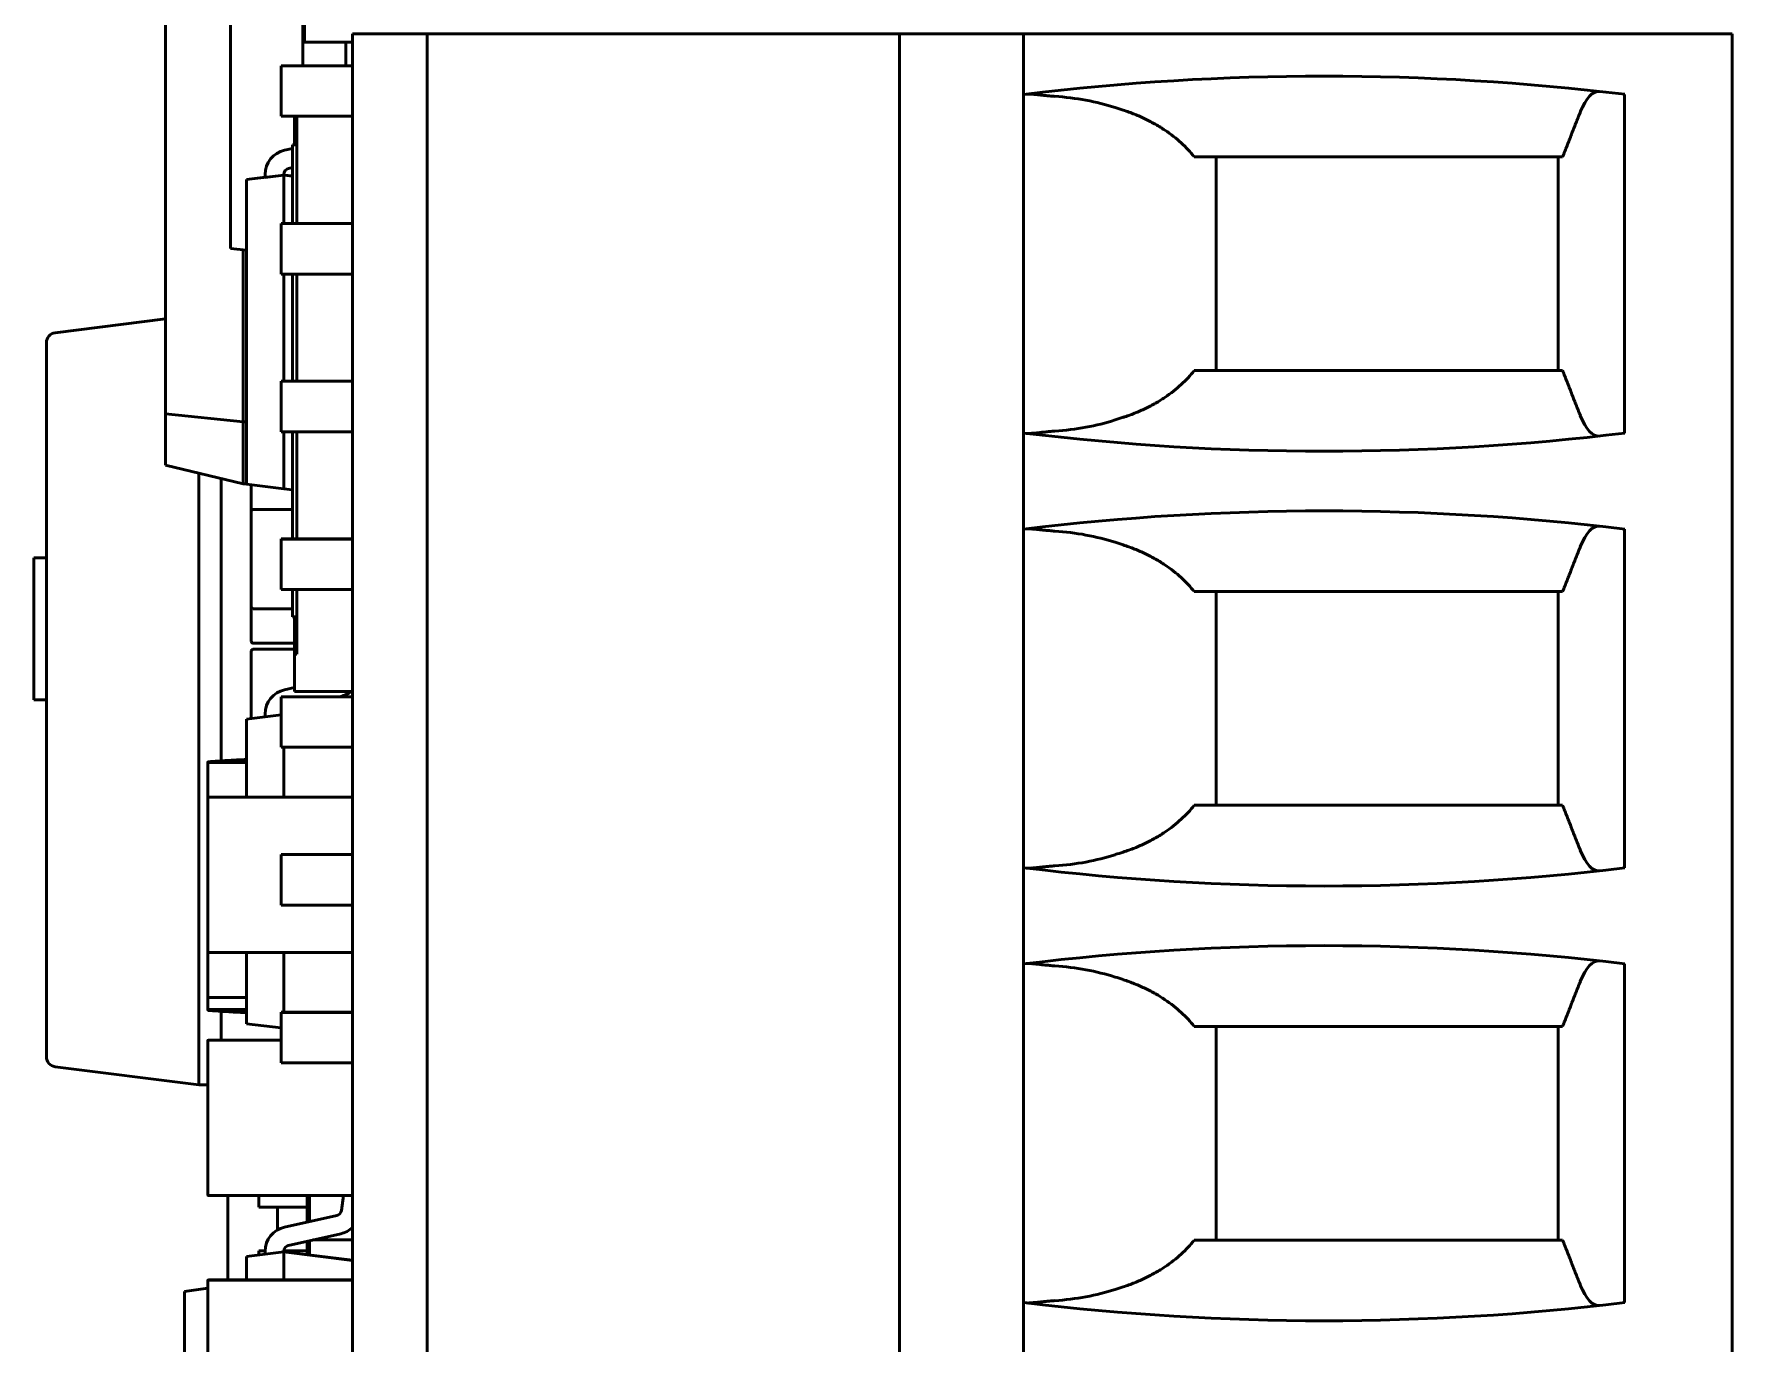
# Model space of a CAD drawing. Header units: millimetres. Extents: x 3137 to 5094, y 789 to 1822.
# Drawn here: x 3503.88 to 3517.54, y 1574.18 to 1584.72 of the extents above; entities that cross this region are included whole.
import ezdxf

# ---------------------------------------------------------------- set-up
doc = ezdxf.new("R2010")
doc.units = ezdxf.units.MM
doc.header["$LTSCALE"] = 1.8
doc.layers.add('외형선(ISO)', color=7, linetype='Continuous', lineweight=50)

msp = doc.modelspace()

# ---------------------------------------------------------------- linework, layer by layer
at = {"layer": '외형선(ISO)'}
for p, q in [((3504.938, 1586.721), (3504.938, 1581.661)), ((3505.459, 1582.994), (3505.459, 1585.865)), ((3506.043, 1585.328), (3506.043, 1584.655)), ((3506.056, 1585.328), (3506.056, 1584.655)), ((3506.056, 1584.655), (3506.043, 1584.655)), ((3506.043, 1584.465), (3506.043, 1584.655)), ((3506.193, 1584.655), (3506.056, 1584.655)), ((3506.442, 1584.655), (3506.389, 1584.655)), ((3506.389, 1584.465), (3506.389, 1584.655)), ((3506.442, 1584.721), (3506.742, 1584.721)), ((3506.442, 1570.521), (3506.442, 1584.721)), ((3506.742, 1584.721), (3507.042, 1584.721)), ((3507.042, 1570.521), (3507.042, 1584.721)), ((3507.042, 1584.721), (3510.842, 1584.721)), ((3510.842, 1570.521), (3510.842, 1584.721)), ((3510.842, 1584.721), (3511.342, 1584.721)), ((3511.342, 1584.721), (3511.542, 1584.721)), ((3511.542, 1584.721), (3511.842, 1584.721)), ((3511.842, 1584.721), (3517.542, 1584.721)), ((3511.842, 1584.721), (3511.842, 1570.521)), ((3517.542, 1584.721), (3517.542, 1570.521)), ((3506.442, 1584.465), (3505.868, 1584.465)), ((3505.868, 1584.464), (3505.868, 1584.465)), ((3505.868, 1584.464), (3506.442, 1584.464)), ((3505.868, 1584.464), (3505.868, 1584.058)), ((3505.868, 1584.464), (3506.442, 1584.464)), ((3506.442, 1584.464), (3505.868, 1584.464)), ((3505.868, 1584.464), (3505.868, 1584.464)), ((3505.868, 1584.464), (3505.868, 1584.464)), ((3516.677, 1584.234), (3516.677, 1581.507)), ((3506.442, 1584.058), (3505.868, 1584.058)), ((3505.974, 1584.058), (3505.974, 1583.828)), ((3505.994, 1583.828), (3505.994, 1584.058)), ((3505.896, 1583.785), (3505.959, 1583.799)), ((3505.896, 1583.784), (3505.959, 1583.799)), ((3505.896, 1583.785), (3505.959, 1583.799)), ((3505.896, 1583.785), (3505.959, 1583.799)), ((3505.896, 1583.784), (3505.959, 1583.798)), ((3505.896, 1583.784), (3505.959, 1583.798)), ((3505.896, 1583.784), (3505.959, 1583.798)), ((3505.896, 1583.784), (3505.959, 1583.798)), ((3505.959, 1583.828), (3505.974, 1583.828)), ((3505.994, 1583.828), (3505.959, 1583.828)), ((3505.959, 1583.828), (3505.959, 1583.195)), ((3505.959, 1583.828), (3505.959, 1583.828)), ((3505.974, 1583.828), (3505.994, 1583.828)), ((3505.994, 1583.195), (3505.994, 1583.828)), ((3505.928, 1583.638), (3505.959, 1583.645)), ((3513.392, 1582.011), (3513.392, 1583.731)), ((3516.142, 1582.011), (3516.142, 1583.731)), ((3505.589, 1583.548), (3505.889, 1583.585)), ((3505.589, 1583.549), (3505.739, 1583.567)), ((3505.589, 1583.548), (3505.589, 1583.549)), ((3505.589, 1581.095), (3505.589, 1583.548)), ((3505.739, 1583.589), (3505.739, 1583.589)), ((3505.739, 1583.566), (3505.739, 1583.589)), ((3505.739, 1583.589), (3505.739, 1583.589)), ((3505.739, 1583.589), (3505.739, 1583.589)), ((3505.739, 1583.589), (3505.739, 1583.589)), ((3505.739, 1583.589), (3505.739, 1583.589)), ((3505.739, 1583.589), (3505.739, 1583.589)), ((3505.739, 1583.589), (3505.739, 1583.589)), ((3505.739, 1583.566), (3505.889, 1583.585)), ((3505.889, 1583.585), (3505.889, 1583.589)), ((3505.889, 1583.585), (3505.889, 1583.585)), ((3505.959, 1583.577), (3505.889, 1583.585)), ((3505.959, 1583.576), (3505.889, 1583.585)), ((3505.889, 1583.585), (3505.889, 1583.195)), ((3506.442, 1583.195), (3505.868, 1583.195)), ((3505.868, 1583.194), (3505.868, 1583.195)), ((3505.868, 1583.194), (3506.442, 1583.194)), ((3505.868, 1583.194), (3505.868, 1582.788)), ((3505.868, 1583.194), (3506.442, 1583.194)), ((3506.442, 1583.194), (3505.868, 1583.194)), ((3505.868, 1583.194), (3505.868, 1583.194)), ((3505.868, 1583.194), (3505.868, 1583.194)), ((3505.459, 1582.994), (3505.589, 1582.98)), ((3505.563, 1582.983), (3505.563, 1581.598)), ((3506.442, 1582.788), (3505.868, 1582.788)), ((3505.889, 1582.788), (3505.889, 1581.925)), ((3505.959, 1582.788), (3505.959, 1581.925)), ((3505.994, 1581.925), (3505.994, 1582.788)), ((3504.049, 1582.315), (3504.938, 1582.427)), ((3504.049, 1582.314), (3504.938, 1582.426)), ((3503.979, 1576.486), (3503.979, 1582.235)), ((3503.979, 1582.235), (3503.979, 1582.235)), ((3506.442, 1581.925), (3505.868, 1581.925)), ((3505.868, 1581.924), (3505.868, 1581.925)), ((3505.868, 1581.924), (3506.442, 1581.924)), ((3505.868, 1581.924), (3505.868, 1581.518)), ((3505.868, 1581.924), (3506.442, 1581.924)), ((3506.442, 1581.924), (3505.868, 1581.924)), ((3505.868, 1581.924), (3505.868, 1581.924)), ((3505.868, 1581.924), (3505.868, 1581.924)), ((3505.563, 1581.598), (3504.938, 1581.661)), ((3504.938, 1581.661), (3504.938, 1581.249)), ((3505.563, 1581.598), (3505.563, 1581.099)), ((3505.589, 1581.598), (3505.563, 1581.598)), ((3506.442, 1581.518), (3505.868, 1581.518)), ((3505.889, 1581.518), (3505.889, 1581.058)), ((3505.959, 1581.518), (3505.959, 1580.655)), ((3505.994, 1580.655), (3505.994, 1581.518)), ((3505.563, 1581.099), (3504.938, 1581.249)), ((3505.205, 1581.185), (3505.205, 1576.26)), ((3505.385, 1578.869), (3505.385, 1581.141)), ((3505.563, 1581.099), (3505.589, 1581.099)), ((3505.889, 1581.058), (3505.589, 1581.095)), ((3505.627, 1580.877), (3505.627, 1581.091)), ((3505.889, 1581.058), (3505.959, 1581.05)), ((3505.627, 1580.877), (3505.627, 1580.877)), ((3505.627, 1580.109), (3505.627, 1580.877)), ((3505.959, 1580.893), (3505.643, 1580.893)), ((3505.643, 1580.893), (3505.959, 1580.893)), ((3505.643, 1580.893), (3505.643, 1580.893)), ((3505.959, 1580.893), (3505.643, 1580.893)), ((3505.643, 1580.893), (3505.643, 1580.893)), ((3506.442, 1580.655), (3505.868, 1580.655)), ((3505.868, 1580.654), (3505.868, 1580.655)), ((3505.868, 1580.654), (3506.442, 1580.654)), ((3505.868, 1580.654), (3505.868, 1580.248)), ((3505.868, 1580.654), (3506.442, 1580.654)), ((3506.442, 1580.654), (3505.868, 1580.654)), ((3505.868, 1580.654), (3505.868, 1580.654)), ((3505.868, 1580.654), (3505.868, 1580.654)), ((3516.677, 1580.734), (3516.677, 1578.007)), ((3503.979, 1580.504), (3503.879, 1580.504)), ((3503.879, 1580.503), (3503.879, 1580.504)), ((3503.979, 1580.503), (3503.879, 1580.503)), ((3503.879, 1580.503), (3503.879, 1580.503)), ((3503.979, 1580.503), (3503.879, 1580.503)), ((3503.879, 1579.36), (3503.879, 1580.503)), ((3503.979, 1580.503), (3503.879, 1580.503)), ((3503.879, 1580.503), (3503.879, 1580.503)), ((3506.442, 1580.248), (3505.868, 1580.248)), ((3505.959, 1580.248), (3505.959, 1580.028)), ((3505.994, 1580.028), (3505.994, 1580.248)), ((3513.392, 1578.511), (3513.392, 1580.231)), ((3516.142, 1578.511), (3516.142, 1580.231)), ((3505.627, 1579.832), (3505.627, 1580.109)), ((3505.643, 1580.093), (3505.959, 1580.093)), ((3505.959, 1580.028), (3505.994, 1580.028)), ((3505.974, 1579.728), (3505.974, 1580.028)), ((3505.994, 1579.728), (3505.994, 1580.028)), ((3505.974, 1579.816), (3505.643, 1579.816)), ((3505.627, 1579.751), (3505.627, 1579.751)), ((3505.627, 1579.21), (3505.627, 1579.751)), ((3505.974, 1579.767), (3505.643, 1579.767)), ((3505.643, 1579.767), (3505.974, 1579.767)), ((3505.643, 1579.767), (3505.643, 1579.767)), ((3505.974, 1579.767), (3505.643, 1579.767)), ((3505.643, 1579.767), (3505.643, 1579.767)), ((3505.974, 1579.728), (3505.994, 1579.728)), ((3505.974, 1579.728), (3505.974, 1579.428)), ((3505.974, 1579.728), (3505.994, 1579.728)), ((3505.974, 1579.728), (3505.974, 1579.728)), ((3505.896, 1579.441), (3505.974, 1579.459)), ((3505.896, 1579.441), (3505.974, 1579.459)), ((3505.896, 1579.441), (3505.974, 1579.459)), ((3505.896, 1579.441), (3505.974, 1579.458)), ((3505.896, 1579.441), (3505.974, 1579.458)), ((3505.896, 1579.441), (3505.974, 1579.458)), ((3505.896, 1579.441), (3505.974, 1579.458)), ((3505.896, 1579.441), (3505.974, 1579.458)), ((3505.974, 1579.428), (3506.442, 1579.428)), ((3503.979, 1579.36), (3503.879, 1579.36)), ((3506.442, 1579.385), (3505.868, 1579.385)), ((3505.868, 1579.384), (3505.868, 1579.385)), ((3505.868, 1579.384), (3506.442, 1579.384)), ((3505.868, 1579.384), (3505.868, 1578.978)), ((3505.868, 1579.384), (3506.442, 1579.384)), ((3506.442, 1579.384), (3505.868, 1579.384)), ((3505.868, 1579.384), (3505.868, 1579.384)), ((3505.868, 1579.384), (3505.868, 1579.384)), ((3506.333, 1579.385), (3506.347, 1579.388)), ((3505.589, 1579.204), (3505.868, 1579.239)), ((3505.589, 1579.205), (3505.739, 1579.224)), ((3505.589, 1579.204), (3505.589, 1579.205)), ((3505.589, 1578.576), (3505.589, 1579.204)), ((3505.739, 1579.246), (3505.739, 1579.246)), ((3505.739, 1579.223), (3505.739, 1579.246)), ((3505.739, 1579.246), (3505.739, 1579.246)), ((3505.739, 1579.246), (3505.739, 1579.246)), ((3505.739, 1579.246), (3505.739, 1579.246)), ((3505.739, 1579.246), (3505.739, 1579.246)), ((3505.739, 1579.246), (3505.739, 1579.246)), ((3505.739, 1579.246), (3505.739, 1579.246)), ((3505.739, 1579.223), (3505.868, 1579.239)), ((3505.277, 1578.856), (3505.277, 1578.856)), ((3505.277, 1578.856), (3505.277, 1578.571)), ((3505.282, 1578.856), (3505.589, 1578.856)), ((3506.442, 1578.978), (3505.868, 1578.978)), ((3505.889, 1578.978), (3505.889, 1578.576)), ((3505.277, 1578.571), (3505.277, 1577.331)), ((3506.442, 1578.576), (3505.282, 1578.576)), ((3505.282, 1578.576), (3505.282, 1578.576)), ((3505.282, 1578.576), (3506.442, 1578.576)), ((3506.442, 1578.115), (3505.868, 1578.115)), ((3505.868, 1578.114), (3505.868, 1578.115)), ((3505.868, 1578.114), (3505.868, 1577.708)), ((3505.868, 1578.114), (3505.868, 1578.114)), ((3505.868, 1578.114), (3506.442, 1578.114)), ((3505.868, 1578.114), (3506.442, 1578.114)), ((3506.442, 1578.114), (3505.868, 1578.114)), ((3505.868, 1578.114), (3505.868, 1578.114)), ((3506.442, 1577.708), (3505.868, 1577.708)), ((3505.277, 1577.331), (3505.277, 1576.968)), ((3505.282, 1577.326), (3506.442, 1577.326)), ((3505.589, 1576.752), (3505.589, 1577.326)), ((3505.889, 1577.326), (3505.889, 1576.845)), ((3516.677, 1577.234), (3516.677, 1574.507)), ((3505.277, 1576.968), (3505.277, 1576.866)), ((3505.589, 1576.963), (3505.282, 1576.963)), ((3505.589, 1576.866), (3505.282, 1576.866)), ((3505.385, 1576.62), (3505.385, 1576.853)), ((3506.442, 1576.845), (3505.868, 1576.845)), ((3505.868, 1576.844), (3505.868, 1576.845)), ((3505.868, 1576.844), (3505.868, 1576.844)), ((3505.868, 1576.844), (3505.868, 1576.844)), ((3505.868, 1576.844), (3505.868, 1576.438)), ((3505.868, 1576.844), (3506.442, 1576.844)), ((3506.442, 1576.844), (3505.868, 1576.844)), ((3505.868, 1576.844), (3506.442, 1576.844)), ((3505.868, 1576.718), (3505.589, 1576.752)), ((3513.392, 1575.011), (3513.392, 1576.731)), ((3516.142, 1575.011), (3516.142, 1576.731)), ((3505.277, 1576.615), (3505.277, 1575.375)), ((3505.868, 1576.62), (3505.282, 1576.62)), ((3505.282, 1576.62), (3505.282, 1576.62)), ((3505.282, 1576.62), (3505.868, 1576.62)), ((3505.205, 1576.26), (3504.049, 1576.406)), ((3506.442, 1576.438), (3505.868, 1576.438)), ((3505.205, 1576.26), (3505.277, 1576.26)), ((3505.282, 1575.37), (3506.442, 1575.37)), ((3505.439, 1574.69), (3505.439, 1575.37)), ((3505.689, 1575.275), (3505.689, 1575.37)), ((3506.077, 1575.37), (3506.077, 1575.156)), ((3506.096, 1575.16), (3506.096, 1575.37)), ((3506.353, 1575.25), (3506.37, 1575.37)), ((3505.839, 1575.275), (3505.839, 1575.093)), ((3505.896, 1575.115), (3506.315, 1575.208)), ((3505.896, 1575.115), (3506.315, 1575.208)), ((3505.896, 1575.115), (3506.315, 1575.208)), ((3505.896, 1575.115), (3506.315, 1575.208)), ((3505.896, 1575.115), (3506.315, 1575.208)), ((3505.896, 1575.115), (3506.315, 1575.208)), ((3505.896, 1575.115), (3506.315, 1575.208)), ((3505.896, 1575.115), (3506.315, 1575.208)), ((3506.077, 1575.275), (3505.93, 1575.275)), ((3505.928, 1574.968), (3506.347, 1575.062)), ((3505.589, 1574.878), (3505.889, 1574.915)), ((3505.589, 1574.879), (3505.739, 1574.897)), ((3505.689, 1574.925), (3505.739, 1574.925)), ((3505.689, 1574.891), (3505.689, 1574.925)), ((3505.739, 1574.92), (3505.739, 1574.92)), ((3505.739, 1574.897), (3505.739, 1574.92)), ((3505.739, 1574.92), (3505.739, 1574.92)), ((3505.739, 1574.92), (3505.739, 1574.92)), ((3505.739, 1574.92), (3505.739, 1574.92)), ((3505.739, 1574.92), (3505.739, 1574.92)), ((3505.739, 1574.92), (3505.739, 1574.92)), ((3505.739, 1574.92), (3505.739, 1574.92)), ((3505.739, 1574.897), (3505.889, 1574.915)), ((3505.889, 1574.915), (3505.889, 1574.92)), ((3506.442, 1574.848), (3505.889, 1574.916)), ((3505.889, 1574.915), (3505.889, 1574.915)), ((3506.442, 1574.847), (3505.889, 1574.915)), ((3505.889, 1574.915), (3505.889, 1574.69)), ((3506.077, 1574.925), (3505.93, 1574.925)), ((3505.935, 1574.925), (3506.077, 1574.925)), ((3506.077, 1574.893), (3506.077, 1575.001)), ((3506.096, 1574.89), (3506.096, 1575.006)), ((3506.442, 1575.012), (3506.123, 1575.012)), ((3505.589, 1574.878), (3505.589, 1574.879)), ((3505.589, 1574.69), (3505.589, 1574.878)), ((3505.277, 1574.624), (3505.089, 1574.597)), ((3505.089, 1574.597), (3505.277, 1574.623)), ((3505.277, 1574.684), (3505.277, 1573.444)), ((3505.282, 1574.689), (3505.282, 1574.69)), ((3505.282, 1574.69), (3506.442, 1574.69)), ((3506.442, 1574.689), (3505.282, 1574.689)), ((3505.089, 1573.158), (3505.089, 1574.597)), ((3505.089, 1574.597), (3505.089, 1574.597))]:
    msp.add_line(p, q, dxfattribs=at)
for centre, radius, start, end in [((3514.262, 1564.381), 20, 83.062, 96.9498), ((3505.939, 1583.589), 0.2, 102.5361, 180), ((3505.939, 1583.589), 0.2, 102.5361, 180), ((3505.939, 1583.589), 0.2, 102.5361, 180), ((3505.939, 1583.589), 0.2, 102.5361, 180), ((3505.939, 1583.589), 0.2, 102.5361, 180), ((3505.939, 1583.589), 0.2, 102.5361, 180), ((3505.939, 1583.589), 0.2, 102.5361, 180), ((3505.939, 1583.589), 0.2, 102.5361, 180), ((3505.939, 1583.589), 0.05, 102.5361, 180), ((3514.262, 1601.361), 20, 263.0502, 276.938), ((3505.643, 1580.877), 0.016, 90, 180), ((3505.643, 1580.877), 0.016, 90, 180), ((3514.262, 1560.881), 20, 83.062, 96.9498), ((3505.643, 1580.109), 0.016, 180, 270), ((3505.643, 1579.832), 0.016, 180, 270), ((3505.643, 1579.751), 0.016, 90, 180), ((3505.643, 1579.751), 0.016, 90, 180), ((3505.939, 1579.246), 0.2, 102.5361, 180), ((3505.939, 1579.246), 0.2, 102.5361, 180), ((3505.939, 1579.246), 0.2, 102.5361, 180), ((3505.939, 1579.246), 0.2, 102.5361, 180), ((3505.939, 1579.246), 0.2, 102.5361, 180), ((3505.939, 1579.246), 0.2, 102.5361, 180), ((3505.939, 1579.246), 0.2, 102.5361, 180), ((3505.939, 1579.246), 0.2, 102.5361, 180), ((3506.304, 1579.583), 0.2, 282.5361, 309.1219), ((3514.262, 1597.861), 20, 263.0502, 276.938), ((3514.262, 1557.381), 20, 83.062, 96.9498), ((3505.282, 1577.331), 0.005, 180, 270.0199), ((3505.282, 1575.375), 0.005, 180, 270.0199), ((3506.304, 1575.257), 0.05, 282.5361, 352), ((3506.304, 1575.257), 0.05, 282.5361, 352), ((3506.304, 1575.257), 0.05, 282.5361, 352), ((3506.304, 1575.257), 0.05, 282.5361, 352), ((3506.304, 1575.257), 0.05, 282.5361, 352), ((3506.304, 1575.257), 0.05, 282.5361, 352), ((3506.304, 1575.257), 0.05, 282.5361, 352), ((3506.304, 1575.257), 0.05, 282.5361, 352), ((3505.939, 1574.92), 0.2, 102.5361, 180), ((3505.939, 1574.92), 0.2, 102.5361, 180), ((3505.939, 1574.92), 0.2, 102.5361, 180), ((3505.939, 1574.92), 0.2, 102.5361, 180), ((3505.939, 1574.92), 0.2, 102.5361, 180), ((3505.939, 1574.92), 0.2, 102.5361, 180), ((3505.939, 1574.92), 0.2, 102.5361, 180), ((3505.939, 1574.92), 0.2, 102.5361, 180), ((3506.304, 1575.257), 0.2, 282.5361, 313.477), ((3505.939, 1574.92), 0.05, 102.5361, 180), ((3514.262, 1594.361), 20, 263.0502, 276.938)]:
    msp.add_arc(centre, radius, start, end, dxfattribs=at)
for centre, major_axis, ratio, start_param, end_param in [((3511.681, 1583.109), (-1.662, -0.285), 0.648616, 4.035739, 4.353534), ((3516.474, 1583.251), (-0.008, 1.007), 0.265469, 6.251531, 6.862917), ((3505.013, 1564.381), (-22.877, 0), 0.914642, 4.372426, 4.375396), ((3504.059, 1582.235), (0, 0.08), 0.99981, 0.125791, 1.570796), ((3504.059, 1582.235), (-0.08, 0), 0.99981, 4.83818, 6.283185), ((3511.681, 1582.632), (-1.662, 0.285), 0.648616, 1.929651, 2.247447), ((3505.013, 1601.361), (-22.877, 0), 0.914642, 1.907789, 1.910759), ((3516.474, 1582.49), (-0.008, -1.007), 0.265469, 5.703454, 6.31484), ((3511.681, 1579.609), (-1.662, -0.285), 0.648616, 4.035739, 4.353534), ((3516.474, 1579.751), (-0.008, 1.007), 0.265469, 6.251531, 6.862917), ((3505.013, 1560.881), (-22.877, 0), 0.914642, 4.372426, 4.375396), ((3511.681, 1579.132), (-1.662, 0.285), 0.648616, 1.929651, 2.247447), ((3505.013, 1597.861), (-22.877, 0), 0.914642, 1.907789, 1.910759), ((3516.474, 1578.99), (-0.008, -1.007), 0.265469, 5.703454, 6.31484), ((3511.681, 1576.109), (-1.662, -0.285), 0.648616, 4.035739, 4.353534), ((3516.474, 1576.251), (-0.008, 1.007), 0.265469, 6.251531, 6.862917), ((3505.013, 1557.381), (-22.877, 0), 0.914642, 4.372426, 4.375396), ((3751.711, 1823.59), (-246.43, -246.73), 0.000136, 0.000157, 0.001646), ((3504.059, 1576.486), (0, 0.08), 0.99981, 1.570796, 3.015802), ((3505.939, 1575.275), (-0.25, 0), 0.00019, 0, 1.53589), ((3505.939, 1574.925), (-0.25, 0), 0.00019, 0, 0.643865), ((3505.939, 1574.925), (0.1, 0), 0.00019, 4.191682, 4.677482), ((3505.939, 1574.925), (-0.25, 0), 0.00019, 1.37045, 1.53589), ((3505.013, 1594.361), (-22.877, 0), 0.914642, 1.907789, 1.910759), ((3516.474, 1575.49), (-0.008, -1.007), 0.265469, 5.703454, 6.31484), ((3511.681, 1575.632), (-1.662, 0.285), 0.648616, 1.929651, 2.247447)]:
    msp.add_ellipse(centre, major_axis=major_axis, ratio=ratio, start_param=start_param, end_param=end_param, dxfattribs=at)
for points in [[(3506.389, 1584.655), (3506.389, 1584.655), (3506.044, 1584.655), (3506.043, 1584.655)], [(3506.193, 1584.655), (3506.204, 1584.655), (3506.343, 1584.655), (3506.442, 1584.655)], [(3505.282, 1576.861), (3505.279, 1576.861), (3505.277, 1576.863), (3505.277, 1576.866)]]:
    msp.add_open_spline(points, degree=3, dxfattribs=at)
for points, knots in [([(3512.092, 1584.218), (3512.078, 1584.219), (3512.064, 1584.22), (3512.051, 1584.222), (3512.045, 1584.222), (3512.039, 1584.223), (3512.032, 1584.223), (3512.026, 1584.224), (3512.02, 1584.224), (3512.014, 1584.225), (3512.002, 1584.226), (3511.991, 1584.227), (3511.98, 1584.229), (3511.969, 1584.23), (3511.958, 1584.231), (3511.948, 1584.232), (3511.939, 1584.233), (3511.929, 1584.234), (3511.921, 1584.235), (3511.916, 1584.235), (3511.912, 1584.235), (3511.908, 1584.236), (3511.904, 1584.236), (3511.901, 1584.236), (3511.897, 1584.236), (3511.89, 1584.237), (3511.883, 1584.237), (3511.877, 1584.237), (3511.871, 1584.237), (3511.866, 1584.237), (3511.862, 1584.236)], [0.125716, 0.125716, 0.125716, 0.125716, 0.1735105, 0.1735105, 0.1735105, 0.1972868, 0.1972868, 0.1972868, 0.2211022, 0.2211022, 0.2211022, 0.2689459, 0.2689459, 0.2689459, 0.3168849, 0.3168849, 0.3168849, 0.3646899, 0.3646899, 0.3646899, 0.3884782, 0.3884782, 0.3884782, 0.4122764, 0.4122764, 0.4122764, 0.46011, 0.46011, 0.46011, 0.5080516, 0.5080516, 0.5080516, 0.5080516]), ([(3512.642, 1584.107), (3512.674, 1584.097), (3512.705, 1584.086), (3512.735, 1584.074), (3512.765, 1584.062), (3512.794, 1584.049), (3512.822, 1584.035), (3512.851, 1584.022), (3512.878, 1584.007), (3512.904, 1583.993), (3512.917, 1583.985), (3512.929, 1583.978), (3512.942, 1583.97), (3512.954, 1583.962), (3512.966, 1583.954), (3512.978, 1583.946), (3513.002, 1583.93), (3513.025, 1583.914), (3513.047, 1583.896), (3513.069, 1583.879), (3513.089, 1583.862), (3513.109, 1583.844), (3513.129, 1583.826), (3513.148, 1583.807), (3513.165, 1583.788), (3513.183, 1583.769), (3513.199, 1583.75), (3513.215, 1583.731)], [0.1451984, 0.1451984, 0.1451984, 0.1451984, 0.2603351, 0.2603351, 0.2603351, 0.3755929, 0.3755929, 0.3755929, 0.4905301, 0.4905301, 0.4905301, 0.5477255, 0.5477255, 0.5477255, 0.6048945, 0.6048945, 0.6048945, 0.7195328, 0.7195328, 0.7195328, 0.8344442, 0.8344442, 0.8344442, 0.9494087, 0.9494087, 0.9494087, 1.0641462, 1.0641462, 1.0641462, 1.0641462]), ([(3516.321, 1584.092), (3516.309, 1584.062), (3516.297, 1584.032), (3516.285, 1584.002), (3516.273, 1583.972), (3516.261, 1583.942), (3516.249, 1583.912), (3516.238, 1583.881), (3516.226, 1583.851), (3516.214, 1583.821), (3516.202, 1583.791), (3516.19, 1583.761), (3516.178, 1583.731)], [27.3487746, 27.3487746, 27.3487746, 27.3487746, 27.5141397, 27.5141397, 27.5141397, 27.6795053, 27.6795053, 27.6795053, 27.8448716, 27.8448716, 27.8448716, 28.0102384, 28.0102384, 28.0102384, 28.0102384]), ([(3513.215, 1582.011), (3513.199, 1581.991), (3513.183, 1581.972), (3513.165, 1581.953), (3513.148, 1581.934), (3513.129, 1581.916), (3513.109, 1581.898), (3513.089, 1581.88), (3513.069, 1581.862), (3513.047, 1581.845), (3513.025, 1581.828), (3513.002, 1581.811), (3512.978, 1581.795), (3512.966, 1581.787), (3512.954, 1581.779), (3512.942, 1581.771), (3512.929, 1581.764), (3512.917, 1581.756), (3512.904, 1581.749), (3512.878, 1581.734), (3512.851, 1581.72), (3512.822, 1581.706), (3512.794, 1581.692), (3512.765, 1581.68), (3512.735, 1581.667), (3512.705, 1581.655), (3512.674, 1581.644), (3512.642, 1581.634)], [0.5896293, 0.5896293, 0.5896293, 0.5896293, 0.7043669, 0.7043669, 0.7043669, 0.8193314, 0.8193314, 0.8193314, 0.9342428, 0.9342428, 0.9342428, 1.048881, 1.048881, 1.048881, 1.1060499, 1.1060499, 1.1060499, 1.1632454, 1.1632454, 1.1632454, 1.2781827, 1.2781827, 1.2781827, 1.3934405, 1.3934405, 1.3934405, 1.5085772, 1.5085772, 1.5085772, 1.5085772]), ([(3516.178, 1582.011), (3516.19, 1581.98), (3516.202, 1581.95), (3516.214, 1581.92), (3516.226, 1581.89), (3516.238, 1581.86), (3516.249, 1581.83), (3516.261, 1581.799), (3516.273, 1581.769), (3516.285, 1581.739), (3516.297, 1581.709), (3516.309, 1581.679), (3516.321, 1581.649)], [11.3358505, 11.3358505, 11.3358505, 11.3358505, 11.5012174, 11.5012174, 11.5012174, 11.6665836, 11.6665836, 11.6665836, 11.8319493, 11.8319493, 11.8319493, 11.9973143, 11.9973143, 11.9973143, 11.9973143]), ([(3511.862, 1581.505), (3511.866, 1581.505), (3511.871, 1581.504), (3511.877, 1581.504), (3511.883, 1581.504), (3511.89, 1581.504), (3511.897, 1581.505), (3511.901, 1581.505), (3511.904, 1581.505), (3511.908, 1581.506), (3511.912, 1581.506), (3511.916, 1581.506), (3511.921, 1581.507), (3511.929, 1581.507), (3511.939, 1581.508), (3511.948, 1581.509), (3511.958, 1581.51), (3511.969, 1581.511), (3511.98, 1581.513), (3511.991, 1581.514), (3512.002, 1581.515), (3512.014, 1581.516), (3512.02, 1581.517), (3512.026, 1581.517), (3512.032, 1581.518), (3512.039, 1581.519), (3512.045, 1581.519), (3512.051, 1581.52), (3512.064, 1581.521), (3512.078, 1581.522), (3512.092, 1581.523)], [0.0672172, 0.0672172, 0.0672172, 0.0672172, 0.1151588, 0.1151588, 0.1151588, 0.1629924, 0.1629924, 0.1629924, 0.1867906, 0.1867906, 0.1867906, 0.2105789, 0.2105789, 0.2105789, 0.2583839, 0.2583839, 0.2583839, 0.3063229, 0.3063229, 0.3063229, 0.3541665, 0.3541665, 0.3541665, 0.377982, 0.377982, 0.377982, 0.4017583, 0.4017583, 0.4017583, 0.4495528, 0.4495528, 0.4495528, 0.4495528]), ([(3512.092, 1580.718), (3512.078, 1580.719), (3512.064, 1580.72), (3512.051, 1580.722), (3512.045, 1580.722), (3512.039, 1580.723), (3512.032, 1580.723), (3512.026, 1580.724), (3512.02, 1580.724), (3512.014, 1580.725), (3512.002, 1580.726), (3511.991, 1580.727), (3511.98, 1580.729), (3511.969, 1580.73), (3511.958, 1580.731), (3511.948, 1580.732), (3511.939, 1580.733), (3511.929, 1580.734), (3511.921, 1580.735), (3511.916, 1580.735), (3511.912, 1580.735), (3511.908, 1580.736), (3511.904, 1580.736), (3511.901, 1580.736), (3511.897, 1580.736), (3511.89, 1580.737), (3511.883, 1580.737), (3511.877, 1580.737), (3511.871, 1580.737), (3511.866, 1580.737), (3511.862, 1580.736)], [0.125716, 0.125716, 0.125716, 0.125716, 0.1735105, 0.1735105, 0.1735105, 0.1972868, 0.1972868, 0.1972868, 0.2211022, 0.2211022, 0.2211022, 0.2689459, 0.2689459, 0.2689459, 0.3168849, 0.3168849, 0.3168849, 0.3646899, 0.3646899, 0.3646899, 0.3884782, 0.3884782, 0.3884782, 0.4122764, 0.4122764, 0.4122764, 0.46011, 0.46011, 0.46011, 0.5080516, 0.5080516, 0.5080516, 0.5080516]), ([(3512.642, 1580.607), (3512.674, 1580.597), (3512.705, 1580.586), (3512.735, 1580.574), (3512.765, 1580.562), (3512.794, 1580.549), (3512.822, 1580.535), (3512.851, 1580.522), (3512.878, 1580.507), (3512.904, 1580.493), (3512.917, 1580.485), (3512.929, 1580.478), (3512.942, 1580.47), (3512.954, 1580.462), (3512.966, 1580.454), (3512.978, 1580.446), (3513.002, 1580.43), (3513.025, 1580.414), (3513.047, 1580.396), (3513.069, 1580.379), (3513.089, 1580.362), (3513.109, 1580.344), (3513.129, 1580.326), (3513.148, 1580.307), (3513.165, 1580.288), (3513.183, 1580.269), (3513.199, 1580.25), (3513.215, 1580.231)], [0.1451984, 0.1451984, 0.1451984, 0.1451984, 0.2603351, 0.2603351, 0.2603351, 0.3755929, 0.3755929, 0.3755929, 0.4905301, 0.4905301, 0.4905301, 0.5477255, 0.5477255, 0.5477255, 0.6048945, 0.6048945, 0.6048945, 0.7195328, 0.7195328, 0.7195328, 0.8344442, 0.8344442, 0.8344442, 0.9494087, 0.9494087, 0.9494087, 1.0641462, 1.0641462, 1.0641462, 1.0641462]), ([(3516.321, 1580.592), (3516.309, 1580.562), (3516.297, 1580.532), (3516.285, 1580.502), (3516.273, 1580.472), (3516.261, 1580.442), (3516.249, 1580.412), (3516.238, 1580.381), (3516.226, 1580.351), (3516.214, 1580.321), (3516.202, 1580.291), (3516.19, 1580.261), (3516.178, 1580.231)], [27.3487746, 27.3487746, 27.3487746, 27.3487746, 27.5141397, 27.5141397, 27.5141397, 27.6795053, 27.6795053, 27.6795053, 27.8448716, 27.8448716, 27.8448716, 28.0102384, 28.0102384, 28.0102384, 28.0102384]), ([(3505.282, 1578.861), (3505.28, 1578.861), (3505.279, 1578.86), (3505.278, 1578.859), (3505.278, 1578.859), (3505.277, 1578.858), (3505.277, 1578.858), (3505.277, 1578.857), (3505.277, 1578.857), (3505.277, 1578.857), (3505.277, 1578.857), (3505.277, 1578.856), (3505.277, 1578.856), (3505.277, 1578.856), (3505.277, 1578.856), (3505.277, 1578.856), (3505.277, 1578.856), (3505.277, 1578.856), (3505.277, 1578.856), (3505.277, 1578.856), (3505.277, 1578.856), (3505.277, 1578.856)], [0.0000203812, 0.0000203812, 0.0000203812, 0.0000203812, 0.0004738719, 0.0004738719, 0.0004738719, 0.0007108064, 0.0007108064, 0.0007108064, 0.0008292737, 0.0008292737, 0.0008292737, 0.0008885073, 0.0008885073, 0.0008885073, 0.0009181242, 0.0009181242, 0.0009181242, 0.0009329326, 0.0009329326, 0.0009329326, 0.000947741, 0.000947741, 0.000947741, 0.000947741]), ([(3505.281, 1578.861), (3505.282, 1578.861), (3505.283, 1578.861), (3505.286, 1578.861), (3505.287, 1578.862), (3505.292, 1578.862), (3505.293, 1578.862), (3505.297, 1578.862), (3505.298, 1578.862), (3505.305, 1578.863), (3505.31, 1578.863), (3505.32, 1578.864), (3505.325, 1578.864), (3505.341, 1578.866), (3505.353, 1578.866), (3505.398, 1578.87), (3505.431, 1578.872), (3505.506, 1578.876), (3505.548, 1578.878), (3505.589, 1578.879)], [0, 0, 0, 0, 0.00393449, 0.00393449, 0.00690129, 0.00690129, 0.00770086, 0.00770086, 0.00849379, 0.00849379, 0.01010357, 0.01010357, 0.01168245, 0.01168245, 0.01507668, 0.01507668, 0.02524566, 0.02524566, 0.03762738, 0.03762738, 0.03762738, 0.03762738]), ([(3505.282, 1578.576), (3505.28, 1578.576), (3505.279, 1578.575), (3505.278, 1578.574), (3505.278, 1578.573), (3505.277, 1578.573), (3505.277, 1578.572), (3505.277, 1578.572), (3505.277, 1578.572), (3505.277, 1578.572), (3505.277, 1578.571), (3505.277, 1578.571), (3505.277, 1578.571), (3505.277, 1578.571), (3505.277, 1578.571), (3505.277, 1578.571), (3505.277, 1578.571), (3505.277, 1578.571), (3505.277, 1578.571), (3505.277, 1578.571), (3505.277, 1578.571), (3505.277, 1578.571)], [0.0000000028, 0.0000000028, 0.0000000028, 0.0000000028, 0.0004738719, 0.0004738719, 0.0004738719, 0.0007108064, 0.0007108064, 0.0007108064, 0.0008292737, 0.0008292737, 0.0008292737, 0.0008885073, 0.0008885073, 0.0008885073, 0.0009181242, 0.0009181242, 0.0009181242, 0.0009329326, 0.0009329326, 0.0009329326, 0.000947741, 0.000947741, 0.000947741, 0.000947741]), ([(3513.215, 1578.511), (3513.199, 1578.491), (3513.183, 1578.472), (3513.165, 1578.453), (3513.148, 1578.434), (3513.129, 1578.416), (3513.109, 1578.398), (3513.089, 1578.38), (3513.069, 1578.362), (3513.047, 1578.345), (3513.025, 1578.328), (3513.002, 1578.311), (3512.978, 1578.295), (3512.966, 1578.287), (3512.954, 1578.279), (3512.942, 1578.271), (3512.929, 1578.264), (3512.917, 1578.256), (3512.904, 1578.249), (3512.878, 1578.234), (3512.851, 1578.22), (3512.822, 1578.206), (3512.794, 1578.192), (3512.765, 1578.18), (3512.735, 1578.167), (3512.705, 1578.155), (3512.674, 1578.144), (3512.642, 1578.134)], [0.5896293, 0.5896293, 0.5896293, 0.5896293, 0.7043669, 0.7043669, 0.7043669, 0.8193314, 0.8193314, 0.8193314, 0.9342428, 0.9342428, 0.9342428, 1.048881, 1.048881, 1.048881, 1.1060499, 1.1060499, 1.1060499, 1.1632454, 1.1632454, 1.1632454, 1.2781827, 1.2781827, 1.2781827, 1.3934405, 1.3934405, 1.3934405, 1.5085772, 1.5085772, 1.5085772, 1.5085772]), ([(3516.178, 1578.511), (3516.19, 1578.48), (3516.202, 1578.45), (3516.214, 1578.42), (3516.226, 1578.39), (3516.238, 1578.36), (3516.249, 1578.33), (3516.261, 1578.299), (3516.273, 1578.269), (3516.285, 1578.239), (3516.297, 1578.209), (3516.309, 1578.179), (3516.321, 1578.149)], [11.3358505, 11.3358505, 11.3358505, 11.3358505, 11.5012174, 11.5012174, 11.5012174, 11.6665836, 11.6665836, 11.6665836, 11.8319493, 11.8319493, 11.8319493, 11.9973143, 11.9973143, 11.9973143, 11.9973143]), ([(3511.862, 1578.005), (3511.866, 1578.005), (3511.871, 1578.004), (3511.877, 1578.004), (3511.883, 1578.004), (3511.89, 1578.004), (3511.897, 1578.005), (3511.901, 1578.005), (3511.904, 1578.005), (3511.908, 1578.006), (3511.912, 1578.006), (3511.916, 1578.006), (3511.921, 1578.007), (3511.929, 1578.007), (3511.939, 1578.008), (3511.948, 1578.009), (3511.958, 1578.01), (3511.969, 1578.011), (3511.98, 1578.013), (3511.991, 1578.014), (3512.002, 1578.015), (3512.014, 1578.016), (3512.02, 1578.017), (3512.026, 1578.017), (3512.032, 1578.018), (3512.039, 1578.019), (3512.045, 1578.019), (3512.051, 1578.02), (3512.064, 1578.021), (3512.078, 1578.022), (3512.092, 1578.023)], [0.0672172, 0.0672172, 0.0672172, 0.0672172, 0.1151588, 0.1151588, 0.1151588, 0.1629924, 0.1629924, 0.1629924, 0.1867906, 0.1867906, 0.1867906, 0.2105789, 0.2105789, 0.2105789, 0.2583839, 0.2583839, 0.2583839, 0.3063229, 0.3063229, 0.3063229, 0.3541665, 0.3541665, 0.3541665, 0.377982, 0.377982, 0.377982, 0.4017583, 0.4017583, 0.4017583, 0.4495528, 0.4495528, 0.4495528, 0.4495528]), ([(3512.092, 1577.218), (3512.078, 1577.219), (3512.064, 1577.22), (3512.051, 1577.222), (3512.045, 1577.222), (3512.039, 1577.223), (3512.032, 1577.223), (3512.026, 1577.224), (3512.02, 1577.224), (3512.014, 1577.225), (3512.002, 1577.226), (3511.991, 1577.227), (3511.98, 1577.229), (3511.969, 1577.23), (3511.958, 1577.231), (3511.948, 1577.232), (3511.939, 1577.233), (3511.929, 1577.234), (3511.921, 1577.235), (3511.916, 1577.235), (3511.912, 1577.235), (3511.908, 1577.236), (3511.904, 1577.236), (3511.901, 1577.236), (3511.897, 1577.236), (3511.89, 1577.237), (3511.883, 1577.237), (3511.877, 1577.237), (3511.871, 1577.237), (3511.866, 1577.237), (3511.862, 1577.236)], [0.125716, 0.125716, 0.125716, 0.125716, 0.1735105, 0.1735105, 0.1735105, 0.1972868, 0.1972868, 0.1972868, 0.2211022, 0.2211022, 0.2211022, 0.2689459, 0.2689459, 0.2689459, 0.3168849, 0.3168849, 0.3168849, 0.3646899, 0.3646899, 0.3646899, 0.3884782, 0.3884782, 0.3884782, 0.4122764, 0.4122764, 0.4122764, 0.46011, 0.46011, 0.46011, 0.5080516, 0.5080516, 0.5080516, 0.5080516]), ([(3512.642, 1577.107), (3512.674, 1577.097), (3512.705, 1577.086), (3512.735, 1577.074), (3512.765, 1577.062), (3512.794, 1577.049), (3512.822, 1577.035), (3512.851, 1577.022), (3512.878, 1577.007), (3512.904, 1576.993), (3512.917, 1576.985), (3512.929, 1576.978), (3512.942, 1576.97), (3512.954, 1576.962), (3512.966, 1576.954), (3512.978, 1576.946), (3513.002, 1576.93), (3513.025, 1576.914), (3513.047, 1576.896), (3513.069, 1576.879), (3513.089, 1576.862), (3513.109, 1576.844), (3513.129, 1576.826), (3513.148, 1576.807), (3513.165, 1576.788), (3513.183, 1576.769), (3513.199, 1576.75), (3513.215, 1576.731)], [0.1451984, 0.1451984, 0.1451984, 0.1451984, 0.2603351, 0.2603351, 0.2603351, 0.3755929, 0.3755929, 0.3755929, 0.4905301, 0.4905301, 0.4905301, 0.5477255, 0.5477255, 0.5477255, 0.6048945, 0.6048945, 0.6048945, 0.7195328, 0.7195328, 0.7195328, 0.8344442, 0.8344442, 0.8344442, 0.9494087, 0.9494087, 0.9494087, 1.0641462, 1.0641462, 1.0641462, 1.0641462]), ([(3516.321, 1577.092), (3516.309, 1577.062), (3516.297, 1577.032), (3516.285, 1577.002), (3516.273, 1576.972), (3516.261, 1576.942), (3516.249, 1576.912), (3516.238, 1576.881), (3516.226, 1576.851), (3516.214, 1576.821), (3516.202, 1576.791), (3516.19, 1576.761), (3516.178, 1576.731)], [27.3487746, 27.3487746, 27.3487746, 27.3487746, 27.5141397, 27.5141397, 27.5141397, 27.6795053, 27.6795053, 27.6795053, 27.8448716, 27.8448716, 27.8448716, 28.0102384, 28.0102384, 28.0102384, 28.0102384]), ([(3505.277, 1576.968), (3505.277, 1576.968), (3505.277, 1576.968), (3505.277, 1576.968), (3505.277, 1576.966), (3505.279, 1576.963), (3505.282, 1576.963)], [-0.0000046349, -0.0000046349, -0.0000046349, -0.0000046349, 0.0000103556, 0.0000103556, 0.0000103556, 0.0009547571, 0.0009547571, 0.0009547571, 0.0009547571]), ([(3505.589, 1576.842), (3505.549, 1576.844), (3505.51, 1576.845), (3505.438, 1576.849), (3505.407, 1576.851), (3505.359, 1576.855), (3505.342, 1576.856), (3505.321, 1576.857), (3505.316, 1576.858), (3505.307, 1576.858), (3505.303, 1576.859), (3505.298, 1576.859), (3505.296, 1576.859), (3505.291, 1576.86), (3505.289, 1576.86), (3505.287, 1576.86), (3505.286, 1576.86), (3505.283, 1576.86), (3505.282, 1576.86), (3505.281, 1576.86), (3505.281, 1576.86), (3505.281, 1576.86)], [0.10019448, 0.10019448, 0.10019448, 0.10019448, 0.11210528, 0.11210528, 0.12161503, 0.12161503, 0.12654003, 0.12654003, 0.1280703, 0.1280703, 0.12944675, 0.12944675, 0.13023843, 0.13023843, 0.13183594, 0.13183594, 0.13341029, 0.13341029, 0.13742504, 0.13742504, 0.13782376, 0.13782376, 0.13782376, 0.13782376]), ([(3505.282, 1576.62), (3505.28, 1576.62), (3505.279, 1576.619), (3505.278, 1576.618), (3505.278, 1576.618), (3505.277, 1576.617), (3505.277, 1576.617), (3505.277, 1576.616), (3505.277, 1576.616), (3505.277, 1576.616), (3505.277, 1576.616), (3505.277, 1576.615), (3505.277, 1576.615), (3505.277, 1576.615), (3505.277, 1576.615), (3505.277, 1576.615), (3505.277, 1576.615), (3505.277, 1576.615), (3505.277, 1576.615), (3505.277, 1576.615), (3505.277, 1576.615), (3505.277, 1576.615)], [0.0000000028, 0.0000000028, 0.0000000028, 0.0000000028, 0.0004738719, 0.0004738719, 0.0004738719, 0.0007108064, 0.0007108064, 0.0007108064, 0.0008292737, 0.0008292737, 0.0008292737, 0.0008885073, 0.0008885073, 0.0008885073, 0.0009181242, 0.0009181242, 0.0009181242, 0.0009329326, 0.0009329326, 0.0009329326, 0.000947741, 0.000947741, 0.000947741, 0.000947741]), ([(3513.215, 1575.011), (3513.199, 1574.991), (3513.183, 1574.972), (3513.165, 1574.953), (3513.148, 1574.934), (3513.129, 1574.916), (3513.109, 1574.898), (3513.089, 1574.88), (3513.069, 1574.862), (3513.047, 1574.845), (3513.025, 1574.828), (3513.002, 1574.811), (3512.978, 1574.795), (3512.966, 1574.787), (3512.954, 1574.779), (3512.942, 1574.771), (3512.929, 1574.764), (3512.917, 1574.756), (3512.904, 1574.749), (3512.878, 1574.734), (3512.851, 1574.72), (3512.822, 1574.706), (3512.794, 1574.692), (3512.765, 1574.68), (3512.735, 1574.667), (3512.705, 1574.655), (3512.674, 1574.644), (3512.642, 1574.634)], [0.5896293, 0.5896293, 0.5896293, 0.5896293, 0.7043669, 0.7043669, 0.7043669, 0.8193314, 0.8193314, 0.8193314, 0.9342428, 0.9342428, 0.9342428, 1.048881, 1.048881, 1.048881, 1.1060499, 1.1060499, 1.1060499, 1.1632454, 1.1632454, 1.1632454, 1.2781827, 1.2781827, 1.2781827, 1.3934405, 1.3934405, 1.3934405, 1.5085772, 1.5085772, 1.5085772, 1.5085772]), ([(3516.178, 1575.011), (3516.19, 1574.98), (3516.202, 1574.95), (3516.214, 1574.92), (3516.226, 1574.89), (3516.238, 1574.86), (3516.249, 1574.83), (3516.261, 1574.799), (3516.273, 1574.769), (3516.285, 1574.739), (3516.297, 1574.709), (3516.309, 1574.679), (3516.321, 1574.649)], [11.3358505, 11.3358505, 11.3358505, 11.3358505, 11.5012174, 11.5012174, 11.5012174, 11.6665836, 11.6665836, 11.6665836, 11.8319493, 11.8319493, 11.8319493, 11.9973143, 11.9973143, 11.9973143, 11.9973143]), ([(3505.282, 1574.689), (3505.28, 1574.689), (3505.279, 1574.689), (3505.278, 1574.688), (3505.278, 1574.687), (3505.277, 1574.687), (3505.277, 1574.686), (3505.277, 1574.686), (3505.277, 1574.686), (3505.277, 1574.685), (3505.277, 1574.685), (3505.277, 1574.685), (3505.277, 1574.685), (3505.277, 1574.685), (3505.277, 1574.685), (3505.277, 1574.685), (3505.277, 1574.685), (3505.277, 1574.685), (3505.277, 1574.685), (3505.277, 1574.685), (3505.277, 1574.685), (3505.277, 1574.684)], [0.0000000028, 0.0000000028, 0.0000000028, 0.0000000028, 0.0004738719, 0.0004738719, 0.0004738719, 0.0007108064, 0.0007108064, 0.0007108064, 0.0008292737, 0.0008292737, 0.0008292737, 0.0008885073, 0.0008885073, 0.0008885073, 0.0009181242, 0.0009181242, 0.0009181242, 0.0009329326, 0.0009329326, 0.0009329326, 0.000947741, 0.000947741, 0.000947741, 0.000947741]), ([(3511.862, 1574.505), (3511.866, 1574.505), (3511.871, 1574.504), (3511.877, 1574.504), (3511.883, 1574.504), (3511.89, 1574.504), (3511.897, 1574.505), (3511.901, 1574.505), (3511.904, 1574.505), (3511.908, 1574.506), (3511.912, 1574.506), (3511.916, 1574.506), (3511.921, 1574.507), (3511.929, 1574.507), (3511.939, 1574.508), (3511.948, 1574.509), (3511.958, 1574.51), (3511.969, 1574.511), (3511.98, 1574.513), (3511.991, 1574.514), (3512.002, 1574.515), (3512.014, 1574.516), (3512.02, 1574.517), (3512.026, 1574.517), (3512.032, 1574.518), (3512.039, 1574.519), (3512.045, 1574.519), (3512.051, 1574.52), (3512.064, 1574.521), (3512.078, 1574.522), (3512.092, 1574.523)], [0.0672172, 0.0672172, 0.0672172, 0.0672172, 0.1151588, 0.1151588, 0.1151588, 0.1629924, 0.1629924, 0.1629924, 0.1867906, 0.1867906, 0.1867906, 0.2105789, 0.2105789, 0.2105789, 0.2583839, 0.2583839, 0.2583839, 0.3063229, 0.3063229, 0.3063229, 0.3541665, 0.3541665, 0.3541665, 0.377982, 0.377982, 0.377982, 0.4017583, 0.4017583, 0.4017583, 0.4495528, 0.4495528, 0.4495528, 0.4495528])]:
    msp.add_open_spline(points, degree=3, knots=knots, dxfattribs=at)
for points, weights in [([(3516.178, 1583.731), (3514.694, 1583.731), (3513.215, 1583.731)], [1.02770253116, 1.0315913874, 1.02946340223]), ([(3513.215, 1582.011), (3514.694, 1582.011), (3516.178, 1582.011)], [1.02946340223, 1.0315913874, 1.02770253116]), ([(3516.178, 1580.231), (3514.694, 1580.231), (3513.215, 1580.231)], [1.02770253116, 1.0315913874, 1.02946340223]), ([(3516.178, 1578.511), (3514.694, 1578.511), (3513.215, 1578.511)], [1.02770253116, 1.0315913874, 1.02946340223]), ([(3516.178, 1576.731), (3514.694, 1576.731), (3513.215, 1576.731)], [1.02770253116, 1.0315913874, 1.02946340223]), ([(3513.215, 1575.011), (3514.694, 1575.011), (3516.178, 1575.011)], [1.02946340223, 1.0315913874, 1.02770253116])]:
    msp.add_rational_spline(points, weights, degree=2, dxfattribs=at)

doc.saveas('drawing.dxf')
